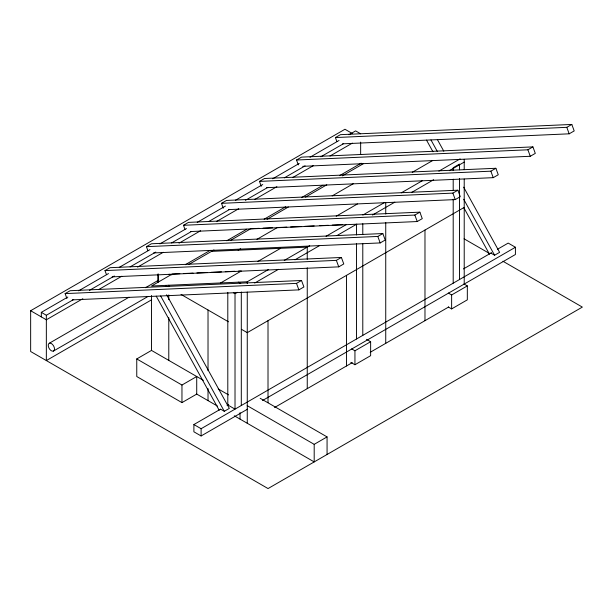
<?xml version="1.0" encoding="UTF-8"?>
<svg xmlns="http://www.w3.org/2000/svg" width="613" height="613" viewBox="0 0 613 613"><rect width="100%" height="100%" fill="white"/><g stroke="black" fill="none" stroke-linecap="round" stroke-linejoin="round"><path stroke-width="0.92" d="M502.944 261.253L582.35 307.098L268.042 488.561L30.65 351.51L30.65 310.722L344.958 129.259L352.345 133.527M66.901 298.477L65.116 293.612L70.143 290.715L301.527 280.486L303.902 286.968L298.883 289.872L72.28 299.887M106.478 274.647L104.984 270.594L110.011 267.697L341.395 257.468L343.77 263.95L338.751 266.854L112.148 276.869M147.917 250.725L146.423 246.671L151.449 243.767L382.834 233.545L385.209 240.028L380.19 242.924L153.587 252.939M184.957 229.331L183.471 225.285L188.49 222.381L419.874 212.159L422.257 218.642L417.231 221.538L190.628 231.553M223.27 208.198L221.485 203.332L226.511 200.436L457.896 190.206L460.271 196.689L455.252 199.593L228.649 209.608M261.261 186.268L259.468 181.402L264.494 178.506L495.879 168.276L498.262 174.759L493.235 177.663L266.632 187.678M298.301 164.882L296.516 160.016L301.535 157.12L532.919 146.89L535.302 153.373L530.276 156.277L302.722 166.33M336.897 141.611L335.411 137.557L340.437 134.661L571.814 124.439L574.197 130.914L569.178 133.818L342.575 143.833M41.324 316.89L41.324 312.354L67.859 297.037M78.64 290.807L108.501 273.574M119.274 267.352L149.963 249.637M159.916 243.89L186.452 228.565M197.233 222.343L225.431 206.068M235.384 200.321L262.747 184.521M272.701 178.774L299.236 163.449M310.017 157.227L339.043 140.469M348.996 134.722L355.632 130.891L360.651 133.795M41.324 312.354L46.343 315.258L73.713 299.458M89.467 290.355L114.347 275.996M130.109 266.9L155.817 252.058M171.571 242.955L191.478 231.469M208.887 221.416L229.622 209.439M245.376 200.344L267.774 187.417M284.355 177.839L305.09 165.87M320.844 156.775L343.234 143.848M82.839 298.723L46.343 319.787L30.65 310.722M98.593 289.627L121.811 276.218M137.573 267.122L163.28 252.28M179.034 243.177L200.597 230.733M216.351 221.638L238.748 208.704M254.502 199.608L276.892 186.681M292.646 177.586L313.381 165.617M329.97 156.039L352.36 143.113M49.339 343.219L128.952 297.251M145.542 287.681L158.805 280.018M185.348 264.693L210.228 250.334M226.81 240.756L246.717 229.262M264.126 219.209L285.689 206.765M301.45 197.662L323.013 185.218M339.594 175.64L361.157 163.188M188.612 264.586L213.96 249.951M230.304 240.511L250.748 228.71L259.314 228.335M267.099 219.27L288.355 207.002M305.519 197.087L326.775 184.819M342.307 175.847L363.563 163.579M53.4 351.096A4.437 2.567 60 0 0 52.427 344.353A4.437 2.567 60 0 0 48.281 346.023A4.437 2.567 60 0 0 53.4 351.096L147.94 296.508M151.672 299.765L46.343 360.567L46.343 315.258M238.15 250.188L240.602 248.778M256.954 239.338L277.39 227.538L286.83 227.116M332.169 195.915L353.425 183.639M220.619 282.953L241.369 270.969L238.534 271.099M257.721 261.529L280.608 248.319M336.2 216.22L357.456 203.945M412.235 172.322L432.671 160.522M179.839 273.689L172.261 274.026L151.511 286.003L247.261 281.773L268.632 269.436M284.24 260.425L309.703 245.721M326.055 236.281L346.498 224.481M362.842 215.04L384.098 202.773M401.27 192.857L422.526 180.59M438.877 171.15L460.133 158.874M233.415 292.753L235.017 293.673L237.369 292.317M254.656 283.076L278.494 269.314M294.93 259.828L319.649 245.552M336.997 235.538L356.82 224.09M372.52 215.025L394.826 202.152M411.346 192.612L433.652 179.732M449.344 170.667L464.217 162.085M136.76 358.934L181.961 385.033L196.719 376.52L196.719 394.098L181.961 402.618L136.76 376.52L136.76 358.934L151.38 350.49M65.116 293.612L296.5 283.39L301.527 280.486M104.984 270.594L336.368 260.372L341.395 257.468M146.423 246.671L377.807 236.449L382.834 233.545M183.471 225.285L414.855 215.056L419.874 212.159M221.485 203.332L452.869 193.11L457.896 190.206M259.468 181.402L490.852 171.18L495.879 168.276M296.516 160.016L527.9 149.794L532.919 146.89M335.411 137.557L566.795 127.335L571.814 124.439M464.217 207.393L247.261 332.652L241.537 329.35M247.552 409.155L201.11 435.966L193.892 431.797L193.892 424.548L220.435 409.223M227.063 405.392L228.726 404.434M463.42 268.938L491.611 252.663M497.419 249.307L508.2 243.085L515.418 247.254L515.418 254.502L262.479 400.534M220.58 409.139L224.304 411.292L229.323 408.396L166.613 294.746M490.867 253.092L494.599 255.238L499.618 252.341L463.65 187.164M193.892 424.548L201.11 428.717L515.418 247.254M351.64 348.881L354.942 350.782L370.635 341.717L370.635 355.678L354.942 364.735L350.82 362.36M448.333 293.052L451.628 294.96L467.328 285.896L467.328 299.849L451.628 308.914L448.333 307.013M274.555 407.522L352.214 362.681M370.206 352.299L448.685 306.99M247.185 405.653L314.193 444.341L327.066 436.908L327.066 454.494M263.115 228.166L272.632 227.745M290.6 226.956L300.983 226.496M304.753 226.327L314.193 225.906M319.856 225.661L328.415 225.278M332.223 225.117L342.69 224.649M211.508 251.368L307.251 247.139L307.251 259.314M183.624 273.521L193.087 273.107M196.88 272.938L207.294 272.478M211.079 272.31L221.492 271.85M225.278 271.682L234.741 271.26M169.088 274.272L171.862 274.816M464.064 238.809L489.71 253.613M464.033 283.995L467.328 285.896M366.513 339.341L370.635 341.717M238.304 282.172L240.748 283.581M165.395 285.39L167.426 286.562M181.042 294.424L228.457 321.802M260.173 398.289L327.066 436.908M203.34 380.336L151.511 350.421L151.511 295.481M218.228 388.933L228.549 394.895M196.574 394.013L217.4 406.036M234.296 415.79L314.193 461.918L314.193 444.341M437.368 139.534L443.82 151.227M430.962 139.925L437.414 151.626M463.704 199.256L494.599 255.238M426.525 140.124L432.962 151.779M463.757 207.577L489.488 254.219M160.667 295.979L224.304 411.292M156.238 296.171L219.201 410.266M566.795 127.335L569.178 133.818M527.9 149.794L530.276 156.277M490.852 171.18L493.235 177.663M452.869 193.11L455.252 199.593M414.855 215.056L417.231 221.538M377.807 236.449L380.19 242.924M336.368 260.372L338.751 266.854M296.5 283.39L298.883 289.872M464.217 159.303L464.217 169.64M464.217 179.073L464.217 284.662M459.474 169.809L459.474 164.085L453.199 167.709L453.199 170.575M459.474 178.398L459.474 279.551M453.199 179.165L453.199 190.612M453.199 199.202L453.199 283.175M451.628 294.96L451.628 308.914M424.978 230.051L424.978 320.676M385.738 202.757L385.738 214.006M385.738 222.496L385.738 343.334M362.789 223.73L362.789 234.227M362.789 243.767L362.789 335.372M360.651 142.116L360.651 154.445M356.505 224.488L356.505 234.986M356.505 243.576L356.505 338.997M354.942 350.782L354.942 364.735M346.498 275.36L346.498 365.984M307.251 267.812L307.251 388.642M268.011 320.676L268.011 402.71M247.261 281.773L247.261 283.627M247.261 292.064L247.261 423.276M241.3 291.957L241.3 405.515M240.043 412.633L240.043 419.108M235.017 293.673L235.017 409.139L227.798 404.971L227.798 292.37M208.022 310.002L208.022 370.712M208.022 388.596L208.022 400.626M201.11 428.717L201.11 435.966M181.961 385.033L181.961 402.618M168.782 285.244L168.782 286.646M168.782 294.93L168.782 299.673M168.782 317.703L168.782 360.39M158.261 274.095L158.261 281.696M157.978 273.996L157.978 282.547"/></g></svg>
